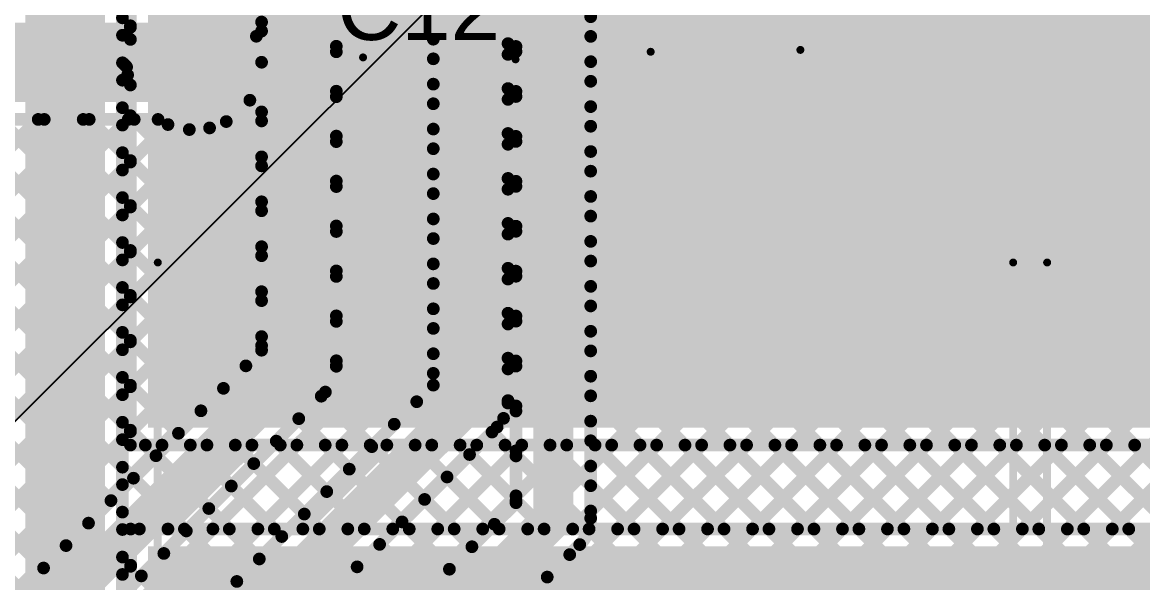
# Model space of a CAD drawing. Header units: millimetres. Extents: x 0 to 214, y 0 to 214.
# Drawn here: x 1.294 to 1.999, y 1.306 to 1.659 of the extents above; entities that cross this region are included whole.
import ezdxf

# ---------------------------------------------------------------- set-up
doc = ezdxf.new("R2010")
doc.units = ezdxf.units.MM
doc.header["$MEASUREMENT"] = 0
for name, color, linetype in [('BottomLayer', 5, 'Continuous'), ('BottomSolder', 6, 'Continuous'), ('TopLayer', 1, 'Continuous'), ('TopOverlay', 2, 'Continuous'), ('TopPaste', 8, 'Continuous'), ('TopSolder', 216, 'Continuous'), ('ViaHoleLayer', 16, 'Continuous')]:
    doc.layers.add(name, color=color, linetype=linetype)
doc.styles.add('Arial', font='', dxfattribs={"height": 0.2})
doc.styles.get('Arial').set_extended_font_data('Arial')

# ---------------------------------------------------------------- blocks, each defined once
blk = doc.blocks.new('VT1H471MI135000CE0_296')
at = {"layer": 'TopLayer'}
for points in [[(-0.32461, 0.03445), (-0.08051, 0.03445), (-0.08051, -0.03445), (-0.32461, -0.03445)], [(0.08051, 0.03445), (0.32461, 0.03445), (0.32461, -0.03445), (0.08051, -0.03445)]]:
    blk.add_hatch(color=1, dxfattribs=at).paths.add_polyline_path(points)
at = {"layer": 'TopPaste'}
for points in [[(-0.32461, 0.03445), (-0.08051, 0.03445), (-0.08051, -0.03445), (-0.32461, -0.03445)], [(0.08051, 0.03445), (0.32461, 0.03445), (0.32461, -0.03445), (0.08051, -0.03445)]]:
    blk.add_hatch(color=8, dxfattribs=at).paths.add_polyline_path(points)
at = {"layer": 'TopSolder'}
for points in [[(-0.32861, 0.03845), (-0.07651, 0.03845), (-0.07651, -0.03845), (-0.32861, -0.03845)], [(0.07651, 0.03845), (0.32861, 0.03845), (0.32861, -0.03845), (0.07651, -0.03845)]]:
    blk.add_hatch(color=216, dxfattribs=at).paths.add_polyline_path(points)
at = {"layer": 'TopOverlay'}
for points, const_width in [([(-0.26961, 0.13617), (-0.13578, 0.27)], 0.005), ([(0.269, 0.27), (-0.13578, 0.27)], 0.005), ([(0.269, 0.043), (0.269, 0.27)], 0.005), ([(-0.26842, 0.042), (-0.26961, 0.13617)], 0.005), ([(-0.30956, 0.048), (-0.30956, 0.108)], 0.01), ([(-0.27956, 0.077), (-0.33956, 0.077)], 0.01), ([(0.34422, 0.057), (0.28422, 0.057)], 0.01), ([(-0.26488, -0.1389), (-0.26367, -0.04299)], 0.005), ([(0.26758, -0.268), (0.26758, -0.042)], 0.005), ([(-0.13578, -0.268), (-0.26488, -0.1389)], 0.005), ([(0.26758, -0.268), (-0.13578, -0.268)], 0.005)]:
    blk.add_lwpolyline(points, dxfattribs=dict(at, const_width=const_width))
for points, const_width in [([(-0.13703, 0.27, 1), (-0.13453, 0.27, 1)], 0.0025), ([(-0.13703, 0.27, 1), (-0.13453, 0.27, 1)], 0.0025), ([(0.26775, 0.27, 1), (0.27025, 0.27, 1)], 0.0025), ([(0.26775, 0.27, 1), (0.27025, 0.27, 1)], 0.0025), ([(-0.27086, 0.13617, 1), (-0.26836, 0.13617, 1)], 0.0025), ([(-0.27086, 0.13617, 1), (-0.26836, 0.13617, 1)], 0.0025), ([(-0.31206, 0.108, 1), (-0.30706, 0.108, 1)], 0.005), ([(-0.34206, 0.077, 1), (-0.33706, 0.077, 1)], 0.005), ([(-0.28206, 0.077, 1), (-0.27706, 0.077, 1)], 0.005), ([(0.28172, 0.057, 1), (0.28672, 0.057, 1)], 0.005), ([(0.34172, 0.057, 1), (0.34672, 0.057, 1)], 0.005), ([(-0.31206, 0.048, 1), (-0.30706, 0.048, 1)], 0.005), ([(-0.26967, 0.042, 1), (-0.26717, 0.042, 1)], 0.0025), ([(0.26775, 0.043, 1), (0.27025, 0.043, 1)], 0.0025), ([(-0.26492, -0.04299, 1), (-0.26242, -0.04299, 1)], 0.0025), ([(0.26633, -0.042, 1), (0.26883, -0.042, 1)], 0.0025), ([(-0.26613, -0.1389, 1), (-0.26363, -0.1389, 1)], 0.0025), ([(-0.26613, -0.1389, 1), (-0.26363, -0.1389, 1)], 0.0025), ([(-0.13703, -0.268, 1), (-0.13453, -0.268, 1)], 0.0025), ([(-0.13703, -0.268, 1), (-0.13453, -0.268, 1)], 0.0025), ([(0.26633, -0.268, 1), (0.26883, -0.268, 1)], 0.0025), ([(0.26633, -0.268, 1), (0.26883, -0.268, 1)], 0.0025)]:
    blk.add_lwpolyline(points, format="xyb", close=True, dxfattribs=dict(at, const_width=const_width))
blk = doc.blocks.new('VT1H471MI135000CE0_297')
at = {"layer": 'TopLayer'}
for points in [[(-0.32461, 0.03445), (-0.08051, 0.03445), (-0.08051, -0.03445), (-0.32461, -0.03445)], [(0.08051, 0.03445), (0.32461, 0.03445), (0.32461, -0.03445), (0.08051, -0.03445)]]:
    blk.add_hatch(color=1, dxfattribs=at).paths.add_polyline_path(points)
at = {"layer": 'TopPaste'}
for points in [[(-0.32461, 0.03445), (-0.08051, 0.03445), (-0.08051, -0.03445), (-0.32461, -0.03445)], [(0.08051, 0.03445), (0.32461, 0.03445), (0.32461, -0.03445), (0.08051, -0.03445)]]:
    blk.add_hatch(color=8, dxfattribs=at).paths.add_polyline_path(points)
at = {"layer": 'TopSolder'}
for points in [[(-0.32861, 0.03845), (-0.07651, 0.03845), (-0.07651, -0.03845), (-0.32861, -0.03845)], [(0.07651, 0.03845), (0.32861, 0.03845), (0.32861, -0.03845), (0.07651, -0.03845)]]:
    blk.add_hatch(color=216, dxfattribs=at).paths.add_polyline_path(points)
at = {"layer": 'TopOverlay'}
for points, const_width in [([(-0.26961, 0.13617), (-0.13578, 0.27)], 0.005), ([(0.269, 0.27), (-0.13578, 0.27)], 0.005), ([(0.269, 0.043), (0.269, 0.27)], 0.005), ([(-0.26842, 0.042), (-0.26961, 0.13617)], 0.005), ([(-0.30956, 0.048), (-0.30956, 0.108)], 0.01), ([(-0.27956, 0.077), (-0.33956, 0.077)], 0.01), ([(0.34422, 0.057), (0.28422, 0.057)], 0.01), ([(-0.26488, -0.1389), (-0.26367, -0.04299)], 0.005), ([(0.26758, -0.268), (0.26758, -0.042)], 0.005), ([(-0.13578, -0.268), (-0.26488, -0.1389)], 0.005), ([(0.26758, -0.268), (-0.13578, -0.268)], 0.005)]:
    blk.add_lwpolyline(points, dxfattribs=dict(at, const_width=const_width))
for points, const_width in [([(-0.13703, 0.27, 1), (-0.13453, 0.27, 1)], 0.0025), ([(-0.13703, 0.27, 1), (-0.13453, 0.27, 1)], 0.0025), ([(0.26775, 0.27, 1), (0.27025, 0.27, 1)], 0.0025), ([(0.26775, 0.27, 1), (0.27025, 0.27, 1)], 0.0025), ([(-0.27086, 0.13617, 1), (-0.26836, 0.13617, 1)], 0.0025), ([(-0.27086, 0.13617, 1), (-0.26836, 0.13617, 1)], 0.0025), ([(-0.31206, 0.108, 1), (-0.30706, 0.108, 1)], 0.005), ([(-0.34206, 0.077, 1), (-0.33706, 0.077, 1)], 0.005), ([(-0.28206, 0.077, 1), (-0.27706, 0.077, 1)], 0.005), ([(0.28172, 0.057, 1), (0.28672, 0.057, 1)], 0.005), ([(0.34172, 0.057, 1), (0.34672, 0.057, 1)], 0.005), ([(-0.31206, 0.048, 1), (-0.30706, 0.048, 1)], 0.005), ([(-0.26967, 0.042, 1), (-0.26717, 0.042, 1)], 0.0025), ([(0.26775, 0.043, 1), (0.27025, 0.043, 1)], 0.0025), ([(-0.26492, -0.04299, 1), (-0.26242, -0.04299, 1)], 0.0025), ([(0.26633, -0.042, 1), (0.26883, -0.042, 1)], 0.0025), ([(-0.26613, -0.1389, 1), (-0.26363, -0.1389, 1)], 0.0025), ([(-0.26613, -0.1389, 1), (-0.26363, -0.1389, 1)], 0.0025), ([(-0.13703, -0.268, 1), (-0.13453, -0.268, 1)], 0.0025), ([(-0.13703, -0.268, 1), (-0.13453, -0.268, 1)], 0.0025), ([(0.26633, -0.268, 1), (0.26883, -0.268, 1)], 0.0025), ([(0.26633, -0.268, 1), (0.26883, -0.268, 1)], 0.0025)]:
    blk.add_lwpolyline(points, format="xyb", close=True, dxfattribs=dict(at, const_width=const_width))

msp = doc.modelspace()

# ---------------------------------------------------------------- hatches: boundary and pattern name
at = {"layer": 'BottomLayer'}
h = msp.add_hatch(color=5, dxfattribs=at)
edge = h.paths.add_edge_path()
edge.add_arc((1.402, 1.634), 0.0315, 0, 360)
at = {"layer": 'BottomSolder'}
h = msp.add_hatch(color=6, dxfattribs=at)
edge = h.paths.add_edge_path()
edge.add_arc((1.402, 1.634), 0.01975, 0, 360)
at = {"layer": 'TopLayer'}
for points in [[(2.408, 1.69626), (1.373, 1.69626), (1.373, 1.404), (2.408, 1.404)], [(1.37314, 1.0437), (3.602, 1.0437), (3.602, 1.32917), (1.37314, 1.32917)]]:
    msp.add_hatch(color=1, dxfattribs=at).paths.add_polyline_path(points)
h = msp.add_hatch(color=1, dxfattribs=at)
edge = h.paths.add_edge_path()
edge.add_arc((1.402, 1.634), 0.0315, 0, 360)
at = {"layer": 'TopSolder'}
h = msp.add_hatch(color=216, dxfattribs=at)
edge = h.paths.add_edge_path()
edge.add_arc((1.402, 1.634), 0.01975, 0, 360)
at = {"layer": 'ViaHoleLayer'}
h = msp.add_hatch(color=16, dxfattribs=at)
edge = h.paths.add_edge_path()
edge.add_arc((1.402, 1.634), 0.01575, 0, 360)

# ---------------------------------------------------------------- linework, layer by layer
at = {"layer": 'BottomLayer'}
for points, const_width in [([(1.468, 3.527), (1.468, 1.443)], 0.025), ([(1.4915, 3.527), (1.4915, 1.443)], 0.008), ([(1.576, 1.421), (1.576, 3.377)], 0.025), ([(1.5525, 1.43073), (1.5525, 3.377)], 0.008), ([(1.5995, 1.421), (1.5995, 3.377)], 0.008), ([(1.628, 1.347), (1.628, 3.18)], 0.025), ([(1.6045, 1.35673), (1.6045, 3.18)], 0.008), ([(1.6515, 1.347), (1.6515, 3.02725)], 0.008), ([(1.4445, 1.45273), (1.4445, 1.94436)], 0.008), ([(1.6515, 1.66264), (1.81849, 1.82963)], 0.008), ([(1.6515, 1.81999), (2.39125, 1.08024)], 0.008), ([(1.6515, 1.79171), (2.39125, 1.05196)], 0.008), ([(1.6515, 1.76342), (2.39125, 1.02367)], 0.008), ([(1.357, 0.7176), (2.39125, 1.75185)], 0.008), ([(1.6515, 1.63436), (1.76329, 1.74615)], 0.008), ([(1.6515, 1.73514), (2.39125, 0.99539)], 0.008), ([(1.357, 0.68932), (2.39125, 1.72357)], 0.008), ([(1.6515, 1.60607), (1.76946, 1.72403)], 0.008), ([(1.33065, 1.00239), (2.03781, 1.70954)], 0.008), ([(1.34928, 0.99272), (2.06609, 1.70954)], 0.008), ([(1.357, 0.91559), (2.15095, 1.70954)], 0.008), ([(1.357, 0.85903), (2.20751, 1.70954)], 0.008), ([(1.357, 0.83074), (2.2358, 1.70954)], 0.008), ([(1.357, 0.88731), (2.17923, 1.70954)], 0.008), ([(1.357, 0.77417), (2.29237, 1.70954)], 0.008), ([(1.357, 0.80246), (2.26408, 1.70954)], 0.008), ([(1.36078, 0.97594), (2.09438, 1.70954)], 0.008), ([(1.36161, 0.94849), (2.12266, 1.70954)], 0.008), ([(1.6515, 1.57779), (1.78357, 1.70985)], 0.008), ([(1.6515, 1.49294), (1.8681, 1.70954)], 0.008), ([(1.6515, 1.46465), (1.89639, 1.70954)], 0.008), ([(1.6515, 1.52122), (1.83982, 1.70954)], 0.008), ([(1.6515, 1.40808), (1.95296, 1.70954)], 0.008), ([(1.6515, 1.43637), (1.92467, 1.70954)], 0.008), ([(1.6515, 1.35152), (2.00952, 1.70954)], 0.008), ([(1.6515, 1.3798), (1.98124, 1.70954)], 0.008), ([(1.84681, 1.70954), (2.39125, 1.1651)], 0.008), ([(1.87509, 1.70954), (2.39125, 1.19338)], 0.008), ([(1.90338, 1.70954), (2.39125, 1.22166)], 0.008), ([(1.93166, 1.70954), (2.39125, 1.24995)], 0.008), ([(1.357, 0.74589), (2.31392, 1.70281)], 0.008), ([(1.40018, 1.70362), (1.4445, 1.6593)], 0.008), ([(1.4915, 1.64406), (1.5525, 1.70506)], 0.008), ([(1.6515, 1.70686), (2.39125, 0.9671)], 0.008), ([(1.6515, 1.54951), (1.80558, 1.70358)], 0.008), ([(1.79473, 1.70504), (2.39125, 1.10853)], 0.008), ([(1.82148, 1.70658), (2.39125, 1.13681)], 0.008), ([(1.357, 0.66104), (2.39125, 1.69529)], 0.008), ([(1.4915, 1.69715), (1.5525, 1.63615)], 0.008), ([(1.4915, 1.61578), (1.5525, 1.67678)], 0.008), ([(1.6515, 1.67857), (2.39125, 0.93882)], 0.008), ([(1.4915, 1.66887), (1.5525, 1.60787)], 0.008), ([(0.52427, 1.634), (1.402, 1.634)], 0.05), ([(1.44122, 1.65036), (1.4445, 1.65363)], 0.008), ([(1.4915, 1.5875), (1.5525, 1.6485)], 0.008), ([(1.4915, 1.5875), (1.5525, 1.6485)], 0.008), ([(1.5995, 1.64572), (1.6045, 1.64072)], 0.008), ([(1.6515, 1.65029), (2.39125, 0.91054)], 0.008), ([(1.4915, 1.64058), (1.5525, 1.57958)], 0.008), ([(1.5995, 1.63893), (1.6045, 1.64393)], 0.008), ([(1.4915, 1.55921), (1.5525, 1.62021)], 0.008), ([(1.5995, 1.61743), (1.6045, 1.61243)], 0.008), ([(1.6515, 1.622), (2.39125, 0.88225)], 0.008), ([(1.43713, 1.61009), (1.4445, 1.60273)], 0.008), ([(1.4915, 1.6123), (1.5525, 1.5513)], 0.008), ([(1.5995, 1.61064), (1.6045, 1.61564)], 0.008), ([(0.83849, 1.598), (1.37942, 1.598)], 0.008), ([(0.99668, 1.598), (1.29322, 1.30146)], 0.008), ([(1.02496, 1.598), (1.30737, 1.3156)], 0.008), ([(1.05325, 1.598), (1.32151, 1.32974)], 0.008), ([(1.08153, 1.598), (1.33565, 1.34388)], 0.008), ([(1.08369, 1.37767), (1.30401, 1.598)], 0.008), ([(1.08414, 1.34984), (1.3323, 1.598)], 0.008), ([(1.08714, 1.32456), (1.36058, 1.598)], 0.008), ([(1.08914, 1.2417), (1.4445, 1.59706)], 0.008), ([(1.10982, 1.598), (1.34979, 1.35803)], 0.008), ([(1.1381, 1.598), (1.36393, 1.37217)], 0.008), ([(1.16639, 1.598), (1.37808, 1.38631)], 0.008), ([(1.19467, 1.598), (1.39222, 1.40045)], 0.008), ([(1.22295, 1.598), (1.40636, 1.41459)], 0.008), ([(1.25124, 1.598), (1.4205, 1.42874)], 0.008), ([(1.27952, 1.598), (1.43464, 1.44288)], 0.008), ([(1.30781, 1.598), (1.4445, 1.46131)], 0.008), ([(1.33609, 1.598), (1.4445, 1.48959)], 0.008), ([(1.36438, 1.598), (1.4445, 1.51788)], 0.008), ([(1.42229, 1.59666), (1.4445, 1.57444)], 0.008), ([(1.08914, 1.29827), (1.38564, 1.59478)], 0.008), ([(1.08914, 1.26999), (1.4118, 1.59265)], 0.008), ([(1.39905, 1.59161), (1.4445, 1.54616)], 0.008), ([(1.4915, 1.53093), (1.5525, 1.59193)], 0.008), ([(1.5995, 1.58915), (1.6045, 1.58415)], 0.008), ([(1.6515, 1.59372), (2.39125, 0.85397)], 0.008), ([(1.4915, 1.58401), (1.5525, 1.52301)], 0.008), ([(1.5995, 1.58236), (1.6045, 1.58736)], 0.008), ([(1.08914, 1.21342), (1.4445, 1.56878)], 0.008), ([(1.4915, 1.50264), (1.5525, 1.56364)], 0.008), ([(1.5995, 1.56087), (1.6045, 1.55587)], 0.008), ([(1.6515, 1.56543), (2.39125, 0.82568)], 0.008), ([(1.4915, 1.55573), (1.5525, 1.49473)], 0.008), ([(1.5995, 1.55407), (1.6045, 1.55907)], 0.008), ([(1.08714, 1.18314), (1.4445, 1.5405)], 0.008), ([(1.08714, 1.18314), (1.4445, 1.5405)], 0.008), ([(1.4915, 1.47436), (1.5525, 1.53536)], 0.008), ([(1.5995, 1.53258), (1.6045, 1.52758)], 0.008), ([(1.6515, 1.53715), (2.39125, 0.7974)], 0.008), ([(1.4915, 1.52744), (1.5525, 1.46644)], 0.008), ([(1.5995, 1.52579), (1.6045, 1.53079)], 0.008), ([(1.04467, 1.11239), (1.4445, 1.51221)], 0.008), ([(1.4915, 1.44607), (1.5525, 1.50707)], 0.008), ([(1.5995, 1.5043), (1.6045, 1.4993)], 0.008), ([(1.6515, 1.50887), (2.39125, 0.76911)], 0.008), ([(1.4915, 1.49916), (1.5525, 1.43816)], 0.008), ([(1.5995, 1.49751), (1.6045, 1.50251)], 0.008), ([(1.05898, 1.0984), (1.4445, 1.48393)], 0.008), ([(1.09618, 1.02247), (1.5525, 1.47879)], 0.008), ([(1.5995, 1.47601), (1.6045, 1.47101)], 0.008), ([(1.6515, 1.48058), (2.38397, 0.74811)], 0.008), ([(1.4915, 1.47088), (1.54207, 1.4203)], 0.008), ([(1.5995, 1.46922), (1.6045, 1.47422)], 0.008), ([(1.06453, 1.07567), (1.4445, 1.45564)], 0.008), ([(1.05898, 0.95698), (1.5525, 1.45051)], 0.008), ([(1.06744, 1.07567), (1.4445, 1.45273)], 0.008), ([(1.07717, 1.05217), (1.468, 1.443)], 0.025), ([(1.5995, 1.44773), (1.6045, 1.44273)], 0.008), ([(1.6515, 1.4523), (2.36983, 0.73397)], 0.008), ([(1.4915, 1.4426), (1.52793, 1.40616)], 0.008), ([(1.5995, 1.44094), (1.6045, 1.44594)], 0.008), ([(1.06094, 0.93917), (1.5525, 1.43073)], 0.008), ([(1.07067, 0.91567), (1.576, 1.421)], 0.025), ([(1.09381, 1.03557), (1.4846, 1.42637)], 0.008), ([(1.48202, 1.42379), (1.51379, 1.39202)], 0.008), ([(1.59945, 1.41949), (1.6045, 1.41444)], 0.008), ([(1.6515, 1.42401), (2.35568, 0.71983)], 0.008), ([(1.59667, 1.40983), (1.6045, 1.41765)], 0.008), ([(1.46788, 1.40964), (1.49964, 1.37788)], 0.008), ([(1.08731, 0.89907), (1.5926, 1.40437)], 0.008), ([(1.58945, 1.40121), (1.6045, 1.38616)], 0.008), ([(1.45374, 1.3955), (1.4855, 1.36374)], 0.008), ([(1.6515, 1.39573), (2.34154, 0.70569)], 0.008), ([(1.09709, 0.88196), (1.6045, 1.38937)], 0.008), ([(1.5753, 1.38707), (1.6045, 1.35788)], 0.008), ([(1.43959, 1.38136), (1.47136, 1.34959)], 0.008), ([(1.56116, 1.37293), (1.59093, 1.34316)], 0.008), ([(1.42545, 1.36722), (1.45722, 1.33545)], 0.008), ([(1.6515, 1.36744), (2.3274, 0.69154)], 0.008), ([(1.05898, 0.81556), (1.6045, 1.36108)], 0.008), ([(1.05898, 0.81121), (1.6045, 1.35673)], 0.008), ([(1.54702, 1.35879), (1.57679, 1.32902)], 0.008), ([(1.06089, 0.77989), (1.628, 1.347)], 0.025), ([(1.41131, 1.35308), (1.44308, 1.32131)], 0.008), ([(1.53288, 1.34464), (1.56264, 1.31488)], 0.008), ([(1.39717, 1.33893), (1.42893, 1.30717)], 0.008), ([(1.65049, 1.34017), (2.31326, 0.6774)], 0.008), ([(1.31759, 1.00336), (1.6446, 1.33037)], 0.008), ([(1.51874, 1.3305), (1.5485, 1.30074)], 0.008), ([(1.38303, 1.32479), (1.41479, 1.29303)], 0.008), ([(1.6383, 1.32407), (2.29912, 0.66326)], 0.008), ([(1.50459, 1.31636), (1.53436, 1.28659)], 0.008), ([(1.36888, 1.31065), (1.40065, 1.27888)], 0.008), ([(1.62416, 1.30993), (2.28497, 0.64912)], 0.008)]:
    msp.add_lwpolyline(points, dxfattribs=dict(at, const_width=const_width))
at = {"layer": 'BottomLayer', "const_width": 0.008}
for points in [[(1.37942, 1.67, -0.589624), (1.4445, 1.634)], [(1.4445, 1.634, -0.589624), (1.37942, 1.598)], [(1.4915, 1.443, -0.199188), (1.4846, 1.42637)], [(1.4915, 1.443, -0.198912), (1.48462, 1.42638)], [(1.5995, 1.421, -0.199188), (1.5926, 1.40437)], [(1.5995, 1.421, -0.198912), (1.59262, 1.40438)], [(1.6515, 1.347, -0.199188), (1.6446, 1.33037)], [(1.6515, 1.347, -0.198912), (1.64462, 1.33038)]]:
    msp.add_lwpolyline(points, format="xyb", dxfattribs=at)
at = {"layer": 'BottomLayer'}
for points, const_width in [([(1.4425, 1.6593, 1), (1.4465, 1.6593, 1)], 0.004), ([(1.6495, 1.66264, 1), (1.6535, 1.66264, 1)], 0.004), ([(1.3895, 1.634, 1), (1.4145, 1.634, 1)], 0.025), ([(1.4425, 1.65363, 1), (1.4465, 1.65363, 1)], 0.004), ([(1.43922, 1.65036, 1), (1.44322, 1.65036, 1)], 0.004), ([(1.5505, 1.6485, 1), (1.5545, 1.6485, 1)], 0.004), ([(1.5505, 1.6485, 1), (1.5545, 1.6485, 1)], 0.004), ([(1.5975, 1.64572, 1), (1.6015, 1.64572, 1)], 0.004), ([(1.6495, 1.65029, 1), (1.6535, 1.65029, 1)], 0.004), ([(1.4895, 1.64406, 1), (1.4935, 1.64406, 1)], 0.004), ([(1.4895, 1.64058, 1), (1.4935, 1.64058, 1)], 0.004), ([(1.5975, 1.63893, 1), (1.6015, 1.63893, 1)], 0.004), ([(1.6025, 1.64393, 1), (1.6065, 1.64393, 1)], 0.004), ([(1.6025, 1.64072, 1), (1.6065, 1.64072, 1)], 0.004), ([(1.4425, 1.634, 1), (1.4465, 1.634, 1)], 0.004), ([(1.4425, 1.634, 1), (1.4465, 1.634, 1)], 0.004), ([(1.5505, 1.63615, 1), (1.5545, 1.63615, 1)], 0.004), ([(1.6495, 1.63436, 1), (1.6535, 1.63436, 1)], 0.004), ([(1.5505, 1.62021, 1), (1.5545, 1.62021, 1)], 0.004), ([(1.5975, 1.61743, 1), (1.6015, 1.61743, 1)], 0.004), ([(1.6495, 1.622, 1), (1.6535, 1.622, 1)], 0.004), ([(1.43513, 1.61009, 1), (1.43913, 1.61009, 1)], 0.004), ([(1.4895, 1.61578, 1), (1.4935, 1.61578, 1)], 0.004), ([(1.4895, 1.6123, 1), (1.4935, 1.6123, 1)], 0.004), ([(1.5975, 1.61064, 1), (1.6015, 1.61064, 1)], 0.004), ([(1.6025, 1.61564, 1), (1.6065, 1.61564, 1)], 0.004), ([(1.6025, 1.61243, 1), (1.6065, 1.61243, 1)], 0.004), ([(1.4425, 1.60273, 1), (1.4465, 1.60273, 1)], 0.004), ([(1.5505, 1.60787, 1), (1.5545, 1.60787, 1)], 0.004), ([(1.6495, 1.60607, 1), (1.6535, 1.60607, 1)], 0.004), ([(1.30201, 1.598, 1), (1.30601, 1.598, 1)], 0.004), ([(1.30581, 1.598, 1), (1.30981, 1.598, 1)], 0.004), ([(1.3303, 1.598, 1), (1.3343, 1.598, 1)], 0.004), ([(1.33409, 1.598, 1), (1.33809, 1.598, 1)], 0.004), ([(1.35858, 1.598, 1), (1.36258, 1.598, 1)], 0.004), ([(1.36238, 1.598, 1), (1.36638, 1.598, 1)], 0.004), ([(1.37742, 1.598, 1), (1.38142, 1.598, 1)], 0.004), ([(1.37742, 1.598, 1), (1.38142, 1.598, 1)], 0.004), ([(1.42029, 1.59666, 1), (1.42429, 1.59666, 1)], 0.004), ([(1.4425, 1.59706, 1), (1.4465, 1.59706, 1)], 0.004), ([(1.38364, 1.59478, 1), (1.38764, 1.59478, 1)], 0.004), ([(1.39705, 1.59161, 1), (1.40105, 1.59161, 1)], 0.004), ([(1.4098, 1.59265, 1), (1.4138, 1.59265, 1)], 0.004), ([(1.5505, 1.59193, 1), (1.5545, 1.59193, 1)], 0.004), ([(1.5975, 1.58915, 1), (1.6015, 1.58915, 1)], 0.004), ([(1.6495, 1.59372, 1), (1.6535, 1.59372, 1)], 0.004), ([(1.4895, 1.5875, 1), (1.4935, 1.5875, 1)], 0.004), ([(1.4895, 1.5875, 1), (1.4935, 1.5875, 1)], 0.004), ([(1.4895, 1.58401, 1), (1.4935, 1.58401, 1)], 0.004), ([(1.5975, 1.58236, 1), (1.6015, 1.58236, 1)], 0.004), ([(1.6025, 1.58736, 1), (1.6065, 1.58736, 1)], 0.004), ([(1.6025, 1.58415, 1), (1.6065, 1.58415, 1)], 0.004), ([(1.4425, 1.57444, 1), (1.4465, 1.57444, 1)], 0.004), ([(1.5505, 1.57958, 1), (1.5545, 1.57958, 1)], 0.004), ([(1.6495, 1.57779, 1), (1.6535, 1.57779, 1)], 0.004), ([(1.4425, 1.56878, 1), (1.4465, 1.56878, 1)], 0.004), ([(1.5505, 1.56364, 1), (1.5545, 1.56364, 1)], 0.004), ([(1.5975, 1.56087, 1), (1.6015, 1.56087, 1)], 0.004), ([(1.6495, 1.56543, 1), (1.6535, 1.56543, 1)], 0.004), ([(1.4895, 1.55921, 1), (1.4935, 1.55921, 1)], 0.004), ([(1.4895, 1.55573, 1), (1.4935, 1.55573, 1)], 0.004), ([(1.5975, 1.55407, 1), (1.6015, 1.55407, 1)], 0.004), ([(1.6025, 1.55907, 1), (1.6065, 1.55907, 1)], 0.004), ([(1.6025, 1.55587, 1), (1.6065, 1.55587, 1)], 0.004), ([(1.4425, 1.54616, 1), (1.4465, 1.54616, 1)], 0.004), ([(1.5505, 1.5513, 1), (1.5545, 1.5513, 1)], 0.004), ([(1.6495, 1.54951, 1), (1.6535, 1.54951, 1)], 0.004), ([(1.4425, 1.5405, 1), (1.4465, 1.5405, 1)], 0.004), ([(1.4425, 1.5405, 1), (1.4465, 1.5405, 1)], 0.004), ([(1.5505, 1.53536, 1), (1.5545, 1.53536, 1)], 0.004), ([(1.5975, 1.53258, 1), (1.6015, 1.53258, 1)], 0.004), ([(1.6495, 1.53715, 1), (1.6535, 1.53715, 1)], 0.004), ([(1.4895, 1.53093, 1), (1.4935, 1.53093, 1)], 0.004), ([(1.4895, 1.52744, 1), (1.4935, 1.52744, 1)], 0.004), ([(1.5975, 1.52579, 1), (1.6015, 1.52579, 1)], 0.004), ([(1.6025, 1.53079, 1), (1.6065, 1.53079, 1)], 0.004), ([(1.6025, 1.52758, 1), (1.6065, 1.52758, 1)], 0.004), ([(1.4425, 1.51788, 1), (1.4465, 1.51788, 1)], 0.004), ([(1.5505, 1.52301, 1), (1.5545, 1.52301, 1)], 0.004), ([(1.6495, 1.52122, 1), (1.6535, 1.52122, 1)], 0.004), ([(1.4425, 1.51221, 1), (1.4465, 1.51221, 1)], 0.004), ([(1.5505, 1.50707, 1), (1.5545, 1.50707, 1)], 0.004), ([(1.5975, 1.5043, 1), (1.6015, 1.5043, 1)], 0.004), ([(1.6495, 1.50887, 1), (1.6535, 1.50887, 1)], 0.004), ([(1.4895, 1.50264, 1), (1.4935, 1.50264, 1)], 0.004), ([(1.4895, 1.49916, 1), (1.4935, 1.49916, 1)], 0.004), ([(1.5975, 1.49751, 1), (1.6015, 1.49751, 1)], 0.004), ([(1.6025, 1.50251, 1), (1.6065, 1.50251, 1)], 0.004), ([(1.6025, 1.4993, 1), (1.6065, 1.4993, 1)], 0.004), ([(1.5505, 1.49473, 1), (1.5545, 1.49473, 1)], 0.004), ([(1.6495, 1.49294, 1), (1.6535, 1.49294, 1)], 0.004), ([(1.4425, 1.48959, 1), (1.4465, 1.48959, 1)], 0.004), ([(1.4425, 1.48393, 1), (1.4465, 1.48393, 1)], 0.004), ([(1.5505, 1.47879, 1), (1.5545, 1.47879, 1)], 0.004), ([(1.5975, 1.47601, 1), (1.6015, 1.47601, 1)], 0.004), ([(1.6495, 1.48058, 1), (1.6535, 1.48058, 1)], 0.004), ([(1.4895, 1.47436, 1), (1.4935, 1.47436, 1)], 0.004), ([(1.4895, 1.47088, 1), (1.4935, 1.47088, 1)], 0.004), ([(1.5975, 1.46922, 1), (1.6015, 1.46922, 1)], 0.004), ([(1.6025, 1.47422, 1), (1.6065, 1.47422, 1)], 0.004), ([(1.6025, 1.47101, 1), (1.6065, 1.47101, 1)], 0.004), ([(1.5505, 1.46644, 1), (1.5545, 1.46644, 1)], 0.004), ([(1.6495, 1.46465, 1), (1.6535, 1.46465, 1)], 0.004), ([(1.4425, 1.46131, 1), (1.4465, 1.46131, 1)], 0.004), ([(1.4425, 1.45564, 1), (1.4465, 1.45564, 1)], 0.004), ([(1.4425, 1.45273, 1), (1.4465, 1.45273, 1)], 0.004), ([(1.4425, 1.45273, 1), (1.4465, 1.45273, 1)], 0.004), ([(1.46175, 1.443, 1), (1.47425, 1.443, 1)], 0.0125), ([(1.46175, 1.443, 1), (1.47425, 1.443, 1)], 0.0125), ([(1.5505, 1.45051, 1), (1.5545, 1.45051, 1)], 0.004), ([(1.5975, 1.44773, 1), (1.6015, 1.44773, 1)], 0.004), ([(1.6495, 1.4523, 1), (1.6535, 1.4523, 1)], 0.004), ([(1.43264, 1.44288, 1), (1.43664, 1.44288, 1)], 0.004), ([(1.4895, 1.44607, 1), (1.4935, 1.44607, 1)], 0.004), ([(1.4895, 1.443, 1), (1.4935, 1.443, 1)], 0.004), ([(1.4895, 1.443, 1), (1.4935, 1.443, 1)], 0.004), ([(1.4895, 1.443, 1), (1.4935, 1.443, 1)], 0.004), ([(1.4895, 1.4426, 1), (1.4935, 1.4426, 1)], 0.004), ([(1.5975, 1.44094, 1), (1.6015, 1.44094, 1)], 0.004), ([(1.6025, 1.44594, 1), (1.6065, 1.44594, 1)], 0.004), ([(1.6025, 1.44273, 1), (1.6065, 1.44273, 1)], 0.004), ([(1.5505, 1.43816, 1), (1.5545, 1.43816, 1)], 0.004), ([(1.6495, 1.43637, 1), (1.6535, 1.43637, 1)], 0.004), ([(1.4185, 1.42874, 1), (1.4225, 1.42874, 1)], 0.004), ([(1.4826, 1.42637, 1), (1.4866, 1.42637, 1)], 0.004), ([(1.4826, 1.42637, 1), (1.4866, 1.42637, 1)], 0.004), ([(1.48262, 1.42638, 1), (1.48662, 1.42638, 1)], 0.004), ([(1.5505, 1.43073, 1), (1.5545, 1.43073, 1)], 0.004), ([(1.5505, 1.43073, 1), (1.5545, 1.43073, 1)], 0.004), ([(1.56975, 1.421, 1), (1.58225, 1.421, 1)], 0.0125), ([(1.56975, 1.421, 1), (1.58225, 1.421, 1)], 0.0125), ([(1.48002, 1.42379, 1), (1.48402, 1.42379, 1)], 0.004), ([(1.54007, 1.4203, 1), (1.54407, 1.4203, 1)], 0.004), ([(1.59745, 1.41949, 1), (1.60145, 1.41949, 1)], 0.004), ([(1.5975, 1.421, 1), (1.6015, 1.421, 1)], 0.004), ([(1.5975, 1.421, 1), (1.6015, 1.421, 1)], 0.004), ([(1.5975, 1.421, 1), (1.6015, 1.421, 1)], 0.004), ([(1.6495, 1.42401, 1), (1.6535, 1.42401, 1)], 0.004), ([(1.40436, 1.41459, 1), (1.40836, 1.41459, 1)], 0.004), ([(1.6025, 1.41765, 1), (1.6065, 1.41765, 1)], 0.004), ([(1.6025, 1.41444, 1), (1.6065, 1.41444, 1)], 0.004), ([(1.46588, 1.40964, 1), (1.46988, 1.40964, 1)], 0.004), ([(1.52593, 1.40616, 1), (1.52993, 1.40616, 1)], 0.004), ([(1.59467, 1.40983, 1), (1.59867, 1.40983, 1)], 0.004), ([(1.6495, 1.40808, 1), (1.6535, 1.40808, 1)], 0.004), ([(1.39022, 1.40045, 1), (1.39422, 1.40045, 1)], 0.004), ([(1.58745, 1.40121, 1), (1.59145, 1.40121, 1)], 0.004), ([(1.5906, 1.40437, 1), (1.5946, 1.40437, 1)], 0.004), ([(1.5906, 1.40437, 1), (1.5946, 1.40437, 1)], 0.004), ([(1.59062, 1.40438, 1), (1.59462, 1.40438, 1)], 0.004), ([(1.45174, 1.3955, 1), (1.45574, 1.3955, 1)], 0.004), ([(1.51179, 1.39202, 1), (1.51579, 1.39202, 1)], 0.004), ([(1.6495, 1.39573, 1), (1.6535, 1.39573, 1)], 0.004), ([(1.37608, 1.38631, 1), (1.38008, 1.38631, 1)], 0.004), ([(1.5733, 1.38707, 1), (1.5773, 1.38707, 1)], 0.004), ([(1.6025, 1.38937, 1), (1.6065, 1.38937, 1)], 0.004), ([(1.6025, 1.38616, 1), (1.6065, 1.38616, 1)], 0.004), ([(1.43759, 1.38136, 1), (1.44159, 1.38136, 1)], 0.004), ([(1.49764, 1.37788, 1), (1.50164, 1.37788, 1)], 0.004), ([(1.6495, 1.3798, 1), (1.6535, 1.3798, 1)], 0.004), ([(1.36193, 1.37217, 1), (1.36593, 1.37217, 1)], 0.004), ([(1.55916, 1.37293, 1), (1.56316, 1.37293, 1)], 0.004), ([(1.42345, 1.36722, 1), (1.42745, 1.36722, 1)], 0.004), ([(1.4835, 1.36374, 1), (1.4875, 1.36374, 1)], 0.004), ([(1.6495, 1.36744, 1), (1.6535, 1.36744, 1)], 0.004), ([(1.34779, 1.35803, 1), (1.35179, 1.35803, 1)], 0.004), ([(1.54502, 1.35879, 1), (1.54902, 1.35879, 1)], 0.004), ([(1.6025, 1.36108, 1), (1.6065, 1.36108, 1)], 0.004), ([(1.6025, 1.35788, 1), (1.6065, 1.35788, 1)], 0.004), ([(1.6025, 1.35673, 1), (1.6065, 1.35673, 1)], 0.004), ([(1.6025, 1.35673, 1), (1.6065, 1.35673, 1)], 0.004), ([(1.40931, 1.35308, 1), (1.41331, 1.35308, 1)], 0.004), ([(1.46936, 1.34959, 1), (1.47336, 1.34959, 1)], 0.004), ([(1.62175, 1.347, 1), (1.63425, 1.347, 1)], 0.0125), ([(1.62175, 1.347, 1), (1.63425, 1.347, 1)], 0.0125), ([(1.6495, 1.35152, 1), (1.6535, 1.35152, 1)], 0.004), ([(1.33365, 1.34388, 1), (1.33765, 1.34388, 1)], 0.004), ([(1.53088, 1.34464, 1), (1.53488, 1.34464, 1)], 0.004), ([(1.58893, 1.34316, 1), (1.59293, 1.34316, 1)], 0.004), ([(1.6495, 1.347, 1), (1.6535, 1.347, 1)], 0.004), ([(1.6495, 1.347, 1), (1.6535, 1.347, 1)], 0.004), ([(1.6495, 1.347, 1), (1.6535, 1.347, 1)], 0.004), ([(1.39517, 1.33893, 1), (1.39917, 1.33893, 1)], 0.004), ([(1.45522, 1.33545, 1), (1.45922, 1.33545, 1)], 0.004), ([(1.64849, 1.34017, 1), (1.65249, 1.34017, 1)], 0.004), ([(1.31951, 1.32974, 1), (1.32351, 1.32974, 1)], 0.004), ([(1.51674, 1.3305, 1), (1.52074, 1.3305, 1)], 0.004), ([(1.57479, 1.32902, 1), (1.57879, 1.32902, 1)], 0.004), ([(1.6426, 1.33037, 1), (1.6466, 1.33037, 1)], 0.004), ([(1.6426, 1.33037, 1), (1.6466, 1.33037, 1)], 0.004), ([(1.64262, 1.33038, 1), (1.64662, 1.33038, 1)], 0.004), ([(1.38103, 1.32479, 1), (1.38503, 1.32479, 1)], 0.004), ([(1.44108, 1.32131, 1), (1.44508, 1.32131, 1)], 0.004), ([(1.6363, 1.32407, 1), (1.6403, 1.32407, 1)], 0.004), ([(1.30537, 1.3156, 1), (1.30937, 1.3156, 1)], 0.004), ([(1.50259, 1.31636, 1), (1.50659, 1.31636, 1)], 0.004), ([(1.56064, 1.31488, 1), (1.56464, 1.31488, 1)], 0.004), ([(1.36688, 1.31065, 1), (1.37088, 1.31065, 1)], 0.004), ([(1.42693, 1.30717, 1), (1.43093, 1.30717, 1)], 0.004), ([(1.62216, 1.30993, 1), (1.62616, 1.30993, 1)], 0.004)]:
    msp.add_lwpolyline(points, format="xyb", close=True, dxfattribs=dict(at, const_width=const_width))
at = {"layer": 'BottomSolder'}
msp.add_line((0.01449, 0.13433), (214.06023, 213.98652), dxfattribs=at)
at = {"layer": 'TopLayer'}
for points, const_width in [([(1.321, 0.961), (1.321, 2.025)], 0.05), ([(1.357, 0.98358), (1.357, 2.01009)], 0.008), ([(1.362, 1.64835), (1.362, 1.70726)], 0.008), ([(1.357, 1.66194), (1.362, 1.65694)], 0.008), ([(1.357, 1.65099), (1.362, 1.65599)], 0.008), ([(1.402, 1.634), (1.63706, 1.634)], 0.05), ([(1.63706, 1.634), (1.64722, 1.62384)], 0.05), ([(1.64722, 1.57472), (1.64722, 1.62384)], 0.05), ([(1.64976, 1.49587), (1.64976, 1.63104)], 0.022), ([(1.64976, 1.63104), (1.65196, 1.63104)], 0.022), ([(1.357, 1.63366), (1.35961, 1.63105)], 0.008), ([(1.357, 1.6227), (1.36027, 1.62597)], 0.008), ([(1.362, 1.393), (1.362, 1.61965)], 0.008), ([(1.357, 1.60538), (1.362, 1.60038)], 0.008), ([(1.357, 1.59442), (1.362, 1.59942)], 0.008), ([(1.357, 1.57709), (1.362, 1.57209)], 0.008), ([(1.357, 1.56613), (1.362, 1.57113)], 0.008), ([(1.357, 1.54881), (1.362, 1.54381)], 0.008), ([(1.357, 1.53785), (1.362, 1.54285)], 0.008), ([(1.357, 1.52052), (1.362, 1.51552)], 0.008), ([(1.357, 1.50956), (1.362, 1.51456)], 0.008), ([(1.62306, 1.46917), (1.64976, 1.49587)], 0.022), ([(1.357, 1.49224), (1.362, 1.48724)], 0.008), ([(1.357, 1.48128), (1.362, 1.48628)], 0.008), ([(1.357, 1.46395), (1.362, 1.45895)], 0.008), ([(1.357, 1.453), (1.362, 1.458)], 0.008), ([(1.357, 1.453), (1.362, 1.458)], 0.008), ([(1.357, 1.43567), (1.362, 1.43067)], 0.008), ([(1.357, 1.42471), (1.362, 1.42971)], 0.008), ([(1.357, 1.40739), (1.362, 1.40239)], 0.008), ([(1.357, 1.39643), (1.362, 1.40143)], 0.008), ([(1.357, 1.36814), (1.38186, 1.393)], 0.008), ([(1.357, 1.33986), (1.41014, 1.393)], 0.008), ([(1.362, 1.393), (2.419, 1.393)], 0.008), ([(1.37139, 1.393), (1.42421, 1.34017)], 0.008), ([(1.3856, 1.34017), (1.43843, 1.393)], 0.008), ([(1.39967, 1.393), (1.4525, 1.34017)], 0.008), ([(1.41388, 1.34017), (1.46671, 1.393)], 0.008), ([(1.42795, 1.393), (1.48078, 1.34017)], 0.008), ([(1.44217, 1.34017), (1.49499, 1.393)], 0.008), ([(1.45624, 1.393), (1.50907, 1.34017)], 0.008), ([(1.47045, 1.34017), (1.52328, 1.393)], 0.008), ([(1.48452, 1.393), (1.53735, 1.34017)], 0.008), ([(1.49874, 1.34017), (1.55156, 1.393)], 0.008), ([(1.51281, 1.393), (1.56563, 1.34017)], 0.008), ([(1.52702, 1.34017), (1.57985, 1.393)], 0.008), ([(1.54109, 1.393), (1.59392, 1.34017)], 0.008), ([(1.5553, 1.34017), (1.60813, 1.393)], 0.008), ([(1.56938, 1.393), (1.6222, 1.34017)], 0.008), ([(1.58359, 1.34017), (1.63642, 1.393)], 0.008), ([(1.59766, 1.393), (1.65049, 1.34017)], 0.008), ([(1.61187, 1.34017), (1.6647, 1.393)], 0.008), ([(1.62594, 1.393), (1.67877, 1.34017)], 0.008), ([(1.64016, 1.34017), (1.69298, 1.393)], 0.008), ([(1.65423, 1.393), (1.70706, 1.34017)], 0.008), ([(1.66844, 1.34017), (1.72127, 1.393)], 0.008), ([(1.68251, 1.393), (1.73534, 1.34017)], 0.008), ([(1.69673, 1.34017), (1.74955, 1.393)], 0.008), ([(1.7108, 1.393), (1.76362, 1.34017)], 0.008), ([(1.72501, 1.34017), (1.77784, 1.393)], 0.008), ([(1.73908, 1.393), (1.79191, 1.34017)], 0.008), ([(1.75329, 1.34017), (1.80612, 1.393)], 0.008), ([(1.76737, 1.393), (1.82019, 1.34017)], 0.008), ([(1.78158, 1.34017), (1.83441, 1.393)], 0.008), ([(1.79565, 1.393), (1.84848, 1.34017)], 0.008), ([(1.80986, 1.34017), (1.86269, 1.393)], 0.008), ([(1.82393, 1.393), (1.87676, 1.34017)], 0.008), ([(1.83815, 1.34017), (1.89098, 1.393)], 0.008), ([(1.85222, 1.393), (1.90505, 1.34017)], 0.008), ([(1.86643, 1.34017), (1.91926, 1.393)], 0.008), ([(1.8805, 1.393), (1.93333, 1.34017)], 0.008), ([(1.89472, 1.34017), (1.94754, 1.393)], 0.008), ([(1.90879, 1.393), (1.96162, 1.34017)], 0.008), ([(1.923, 1.34017), (1.97583, 1.393)], 0.008), ([(1.93707, 1.393), (1.9899, 1.34017)], 0.008), ([(1.95128, 1.34017), (2.00411, 1.393)], 0.008), ([(1.96536, 1.393), (2.01818, 1.34017)], 0.008), ([(1.97957, 1.34017), (2.0324, 1.393)], 0.008), ([(1.99364, 1.393), (2.04647, 1.34017)], 0.008), ([(1.357, 1.3791), (1.39593, 1.34017)], 0.008), ([(1.357, 1.35082), (1.36764, 1.34017)], 0.008), ([(1.36214, 1.34017), (3.609, 1.34017)], 0.008), ([(1.36214, 1.0327), (1.36214, 1.34017)], 0.008), ([(1.357, 1.32253), (1.36214, 1.31739)], 0.008), ([(1.357, 1.31157), (1.36214, 1.31671)], 0.008)]:
    msp.add_lwpolyline(points, dxfattribs=dict(at, const_width=const_width))
for points, const_width in [([(1.355, 1.66194, 1), (1.359, 1.66194, 1)], 0.004), ([(1.36, 1.65694, 1), (1.364, 1.65694, 1)], 0.004), ([(1.36, 1.65599, 1), (1.364, 1.65599, 1)], 0.004), ([(1.3895, 1.634, 1), (1.4145, 1.634, 1)], 0.025), ([(1.62456, 1.634, 1), (1.64956, 1.634, 1)], 0.025), ([(1.62456, 1.634, 1), (1.64956, 1.634, 1)], 0.025), ([(1.355, 1.65099, 1), (1.359, 1.65099, 1)], 0.004), ([(1.36, 1.64835, 1), (1.364, 1.64835, 1)], 0.004), ([(1.36, 1.64835, 1), (1.364, 1.64835, 1)], 0.004), ([(1.63472, 1.62384, 1), (1.65972, 1.62384, 1)], 0.025), ([(1.63472, 1.62384, 1), (1.65972, 1.62384, 1)], 0.025), ([(1.64426, 1.63104, 1), (1.65526, 1.63104, 1)], 0.011), ([(1.64426, 1.63104, 1), (1.65526, 1.63104, 1)], 0.011), ([(1.64646, 1.63104, 1), (1.65746, 1.63104, 1)], 0.011), ([(1.355, 1.63366, 1), (1.359, 1.63366, 1)], 0.004), ([(1.35761, 1.63105, 1), (1.36161, 1.63105, 1)], 0.004), ([(1.35827, 1.62597, 1), (1.36227, 1.62597, 1)], 0.004), ([(1.355, 1.6227, 1), (1.359, 1.6227, 1)], 0.004), ([(1.36, 1.61965, 1), (1.364, 1.61965, 1)], 0.004), ([(1.36, 1.61965, 1), (1.364, 1.61965, 1)], 0.004), ([(1.355, 1.60538, 1), (1.359, 1.60538, 1)], 0.004), ([(1.36, 1.60038, 1), (1.364, 1.60038, 1)], 0.004), ([(1.36, 1.59942, 1), (1.364, 1.59942, 1)], 0.004), ([(1.63472, 1.57472, 1), (1.65972, 1.57472, 1)], 0.025), ([(1.355, 1.59442, 1), (1.359, 1.59442, 1)], 0.004), ([(1.355, 1.57709, 1), (1.359, 1.57709, 1)], 0.004), ([(1.36, 1.57209, 1), (1.364, 1.57209, 1)], 0.004), ([(1.36, 1.57113, 1), (1.364, 1.57113, 1)], 0.004), ([(1.355, 1.56613, 1), (1.359, 1.56613, 1)], 0.004), ([(1.355, 1.54881, 1), (1.359, 1.54881, 1)], 0.004), ([(1.36, 1.54381, 1), (1.364, 1.54381, 1)], 0.004), ([(1.36, 1.54285, 1), (1.364, 1.54285, 1)], 0.004), ([(1.355, 1.53785, 1), (1.359, 1.53785, 1)], 0.004), ([(1.355, 1.52052, 1), (1.359, 1.52052, 1)], 0.004), ([(1.36, 1.51552, 1), (1.364, 1.51552, 1)], 0.004), ([(1.36, 1.51456, 1), (1.364, 1.51456, 1)], 0.004), ([(1.355, 1.50956, 1), (1.359, 1.50956, 1)], 0.004), ([(1.64426, 1.49587, 1), (1.65526, 1.49587, 1)], 0.011), ([(1.64426, 1.49587, 1), (1.65526, 1.49587, 1)], 0.011), ([(1.355, 1.49224, 1), (1.359, 1.49224, 1)], 0.004), ([(1.36, 1.48724, 1), (1.364, 1.48724, 1)], 0.004), ([(1.36, 1.48628, 1), (1.364, 1.48628, 1)], 0.004), ([(1.355, 1.48128, 1), (1.359, 1.48128, 1)], 0.004), ([(1.61756, 1.46917, 1), (1.62856, 1.46917, 1)], 0.011), ([(1.355, 1.46395, 1), (1.359, 1.46395, 1)], 0.004), ([(1.36, 1.45895, 1), (1.364, 1.45895, 1)], 0.004), ([(1.36, 1.458, 1), (1.364, 1.458, 1)], 0.004), ([(1.36, 1.458, 1), (1.364, 1.458, 1)], 0.004), ([(1.355, 1.453, 1), (1.359, 1.453, 1)], 0.004), ([(1.355, 1.453, 1), (1.359, 1.453, 1)], 0.004), ([(1.355, 1.43567, 1), (1.359, 1.43567, 1)], 0.004), ([(1.36, 1.43067, 1), (1.364, 1.43067, 1)], 0.004), ([(1.36, 1.42971, 1), (1.364, 1.42971, 1)], 0.004), ([(1.355, 1.42471, 1), (1.359, 1.42471, 1)], 0.004), ([(1.355, 1.40739, 1), (1.359, 1.40739, 1)], 0.004), ([(1.36, 1.40239, 1), (1.364, 1.40239, 1)], 0.004), ([(1.36, 1.40143, 1), (1.364, 1.40143, 1)], 0.004), ([(1.355, 1.39643, 1), (1.359, 1.39643, 1)], 0.004), ([(1.36, 1.393, 1), (1.364, 1.393, 1)], 0.004), ([(1.36, 1.393, 1), (1.364, 1.393, 1)], 0.004), ([(1.36939, 1.393, 1), (1.37339, 1.393, 1)], 0.004), ([(1.37986, 1.393, 1), (1.38386, 1.393, 1)], 0.004), ([(1.39767, 1.393, 1), (1.40167, 1.393, 1)], 0.004), ([(1.40814, 1.393, 1), (1.41214, 1.393, 1)], 0.004), ([(1.42595, 1.393, 1), (1.42995, 1.393, 1)], 0.004), ([(1.43643, 1.393, 1), (1.44043, 1.393, 1)], 0.004), ([(1.45424, 1.393, 1), (1.45824, 1.393, 1)], 0.004), ([(1.46471, 1.393, 1), (1.46871, 1.393, 1)], 0.004), ([(1.48252, 1.393, 1), (1.48652, 1.393, 1)], 0.004), ([(1.49299, 1.393, 1), (1.49699, 1.393, 1)], 0.004), ([(1.51081, 1.393, 1), (1.51481, 1.393, 1)], 0.004), ([(1.52128, 1.393, 1), (1.52528, 1.393, 1)], 0.004), ([(1.53909, 1.393, 1), (1.54309, 1.393, 1)], 0.004), ([(1.54956, 1.393, 1), (1.55356, 1.393, 1)], 0.004), ([(1.56738, 1.393, 1), (1.57138, 1.393, 1)], 0.004), ([(1.57785, 1.393, 1), (1.58185, 1.393, 1)], 0.004), ([(1.59566, 1.393, 1), (1.59966, 1.393, 1)], 0.004), ([(1.60613, 1.393, 1), (1.61013, 1.393, 1)], 0.004), ([(1.62394, 1.393, 1), (1.62794, 1.393, 1)], 0.004), ([(1.63442, 1.393, 1), (1.63842, 1.393, 1)], 0.004), ([(1.65223, 1.393, 1), (1.65623, 1.393, 1)], 0.004), ([(1.6627, 1.393, 1), (1.6667, 1.393, 1)], 0.004), ([(1.68051, 1.393, 1), (1.68451, 1.393, 1)], 0.004), ([(1.69098, 1.393, 1), (1.69498, 1.393, 1)], 0.004), ([(1.7088, 1.393, 1), (1.7128, 1.393, 1)], 0.004), ([(1.71927, 1.393, 1), (1.72327, 1.393, 1)], 0.004), ([(1.73708, 1.393, 1), (1.74108, 1.393, 1)], 0.004), ([(1.74755, 1.393, 1), (1.75155, 1.393, 1)], 0.004), ([(1.76537, 1.393, 1), (1.76937, 1.393, 1)], 0.004), ([(1.77584, 1.393, 1), (1.77984, 1.393, 1)], 0.004), ([(1.79365, 1.393, 1), (1.79765, 1.393, 1)], 0.004), ([(1.80412, 1.393, 1), (1.80812, 1.393, 1)], 0.004), ([(1.82193, 1.393, 1), (1.82593, 1.393, 1)], 0.004), ([(1.83241, 1.393, 1), (1.83641, 1.393, 1)], 0.004), ([(1.85022, 1.393, 1), (1.85422, 1.393, 1)], 0.004), ([(1.86069, 1.393, 1), (1.86469, 1.393, 1)], 0.004), ([(1.8785, 1.393, 1), (1.8825, 1.393, 1)], 0.004), ([(1.88898, 1.393, 1), (1.89298, 1.393, 1)], 0.004), ([(1.90679, 1.393, 1), (1.91079, 1.393, 1)], 0.004), ([(1.91726, 1.393, 1), (1.92126, 1.393, 1)], 0.004), ([(1.93507, 1.393, 1), (1.93907, 1.393, 1)], 0.004), ([(1.94554, 1.393, 1), (1.94954, 1.393, 1)], 0.004), ([(1.96336, 1.393, 1), (1.96736, 1.393, 1)], 0.004), ([(1.97383, 1.393, 1), (1.97783, 1.393, 1)], 0.004), ([(1.99164, 1.393, 1), (1.99564, 1.393, 1)], 0.004), ([(1.355, 1.3791, 1), (1.359, 1.3791, 1)], 0.004), ([(1.355, 1.36814, 1), (1.359, 1.36814, 1)], 0.004), ([(1.355, 1.35082, 1), (1.359, 1.35082, 1)], 0.004), ([(1.355, 1.33986, 1), (1.359, 1.33986, 1)], 0.004), ([(1.36014, 1.34017, 1), (1.36414, 1.34017, 1)], 0.004), ([(1.36014, 1.34017, 1), (1.36414, 1.34017, 1)], 0.004), ([(1.36564, 1.34017, 1), (1.36964, 1.34017, 1)], 0.004), ([(1.3836, 1.34017, 1), (1.3876, 1.34017, 1)], 0.004), ([(1.39393, 1.34017, 1), (1.39793, 1.34017, 1)], 0.004), ([(1.41188, 1.34017, 1), (1.41588, 1.34017, 1)], 0.004), ([(1.42221, 1.34017, 1), (1.42621, 1.34017, 1)], 0.004), ([(1.44017, 1.34017, 1), (1.44417, 1.34017, 1)], 0.004), ([(1.4505, 1.34017, 1), (1.4545, 1.34017, 1)], 0.004), ([(1.46845, 1.34017, 1), (1.47245, 1.34017, 1)], 0.004), ([(1.47878, 1.34017, 1), (1.48278, 1.34017, 1)], 0.004), ([(1.49674, 1.34017, 1), (1.50074, 1.34017, 1)], 0.004), ([(1.50707, 1.34017, 1), (1.51107, 1.34017, 1)], 0.004), ([(1.52502, 1.34017, 1), (1.52902, 1.34017, 1)], 0.004), ([(1.53535, 1.34017, 1), (1.53935, 1.34017, 1)], 0.004), ([(1.5533, 1.34017, 1), (1.5573, 1.34017, 1)], 0.004), ([(1.56363, 1.34017, 1), (1.56763, 1.34017, 1)], 0.004), ([(1.58159, 1.34017, 1), (1.58559, 1.34017, 1)], 0.004), ([(1.59192, 1.34017, 1), (1.59592, 1.34017, 1)], 0.004), ([(1.60987, 1.34017, 1), (1.61387, 1.34017, 1)], 0.004), ([(1.6202, 1.34017, 1), (1.6242, 1.34017, 1)], 0.004), ([(1.63816, 1.34017, 1), (1.64216, 1.34017, 1)], 0.004), ([(1.64849, 1.34017, 1), (1.65249, 1.34017, 1)], 0.004), ([(1.66644, 1.34017, 1), (1.67044, 1.34017, 1)], 0.004), ([(1.67677, 1.34017, 1), (1.68077, 1.34017, 1)], 0.004), ([(1.69473, 1.34017, 1), (1.69873, 1.34017, 1)], 0.004), ([(1.70506, 1.34017, 1), (1.70906, 1.34017, 1)], 0.004), ([(1.72301, 1.34017, 1), (1.72701, 1.34017, 1)], 0.004), ([(1.73334, 1.34017, 1), (1.73734, 1.34017, 1)], 0.004), ([(1.75129, 1.34017, 1), (1.75529, 1.34017, 1)], 0.004), ([(1.76162, 1.34017, 1), (1.76562, 1.34017, 1)], 0.004), ([(1.77958, 1.34017, 1), (1.78358, 1.34017, 1)], 0.004), ([(1.78991, 1.34017, 1), (1.79391, 1.34017, 1)], 0.004), ([(1.80786, 1.34017, 1), (1.81186, 1.34017, 1)], 0.004), ([(1.81819, 1.34017, 1), (1.82219, 1.34017, 1)], 0.004), ([(1.83615, 1.34017, 1), (1.84015, 1.34017, 1)], 0.004), ([(1.84648, 1.34017, 1), (1.85048, 1.34017, 1)], 0.004), ([(1.86443, 1.34017, 1), (1.86843, 1.34017, 1)], 0.004), ([(1.87476, 1.34017, 1), (1.87876, 1.34017, 1)], 0.004), ([(1.89272, 1.34017, 1), (1.89672, 1.34017, 1)], 0.004), ([(1.90305, 1.34017, 1), (1.90705, 1.34017, 1)], 0.004), ([(1.921, 1.34017, 1), (1.925, 1.34017, 1)], 0.004), ([(1.93133, 1.34017, 1), (1.93533, 1.34017, 1)], 0.004), ([(1.94928, 1.34017, 1), (1.95328, 1.34017, 1)], 0.004), ([(1.95962, 1.34017, 1), (1.96362, 1.34017, 1)], 0.004), ([(1.97757, 1.34017, 1), (1.98157, 1.34017, 1)], 0.004), ([(1.9879, 1.34017, 1), (1.9919, 1.34017, 1)], 0.004), ([(1.355, 1.32253, 1), (1.359, 1.32253, 1)], 0.004), ([(1.36014, 1.31739, 1), (1.36414, 1.31739, 1)], 0.004), ([(1.36014, 1.31671, 1), (1.36414, 1.31671, 1)], 0.004), ([(1.355, 1.31157, 1), (1.359, 1.31157, 1)], 0.004)]:
    msp.add_lwpolyline(points, format="xyb", close=True, dxfattribs=dict(at, const_width=const_width))
at = {"layer": 'TopLayer', "const_width": 0.008}
msp.add_lwpolyline([(1.362, 1.61965, -0.173953), (1.362, 1.64835)], format="xyb", dxfattribs=at)
at = {"layer": 'TopSolder'}
msp.add_line((0.01449, 0.13433), (214.06023, 213.98652), dxfattribs=at)

# ---------------------------------------------------------------- block references
at = {"rotation": 270}
for name, p in [('VT1H471MI135000CE0_297', (1.64722, 1.37216)), ('VT1H471MI135000CE0_296', (2.20656, 1.37216))]:
    msp.add_blockref(name, p, dxfattribs=at)

# ---------------------------------------------------------------- texts
at = {"layer": 'TopOverlay', "style": 'Arial'}
msp.add_text('C12', height=0.04, dxfattribs=at).set_placement((1.49202, 1.64801))

doc.saveas('drawing.dxf')
